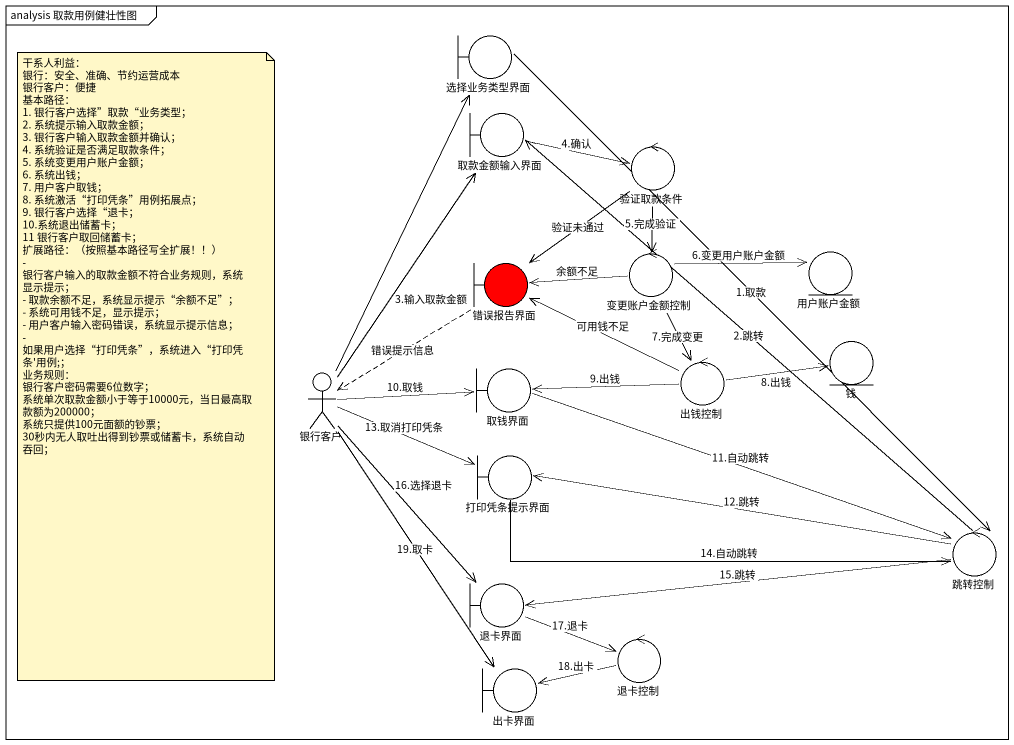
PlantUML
@startuml
mainframe analysis 取款用例健壮性图
boundary 选择业务类型界面
boundary 取款金额输入界面
control 验证取款条件
boundary 错误报告界面 #FF0000
control 变更账户金额控制
entity 用户账户金额
control 出钱控制
entity 钱
actor 银行客户
boundary 取钱界面
boundary 打印凭条提示界面
control 跳转控制
boundary 退卡界面
boundary 出卡界面
control 退卡控制
选择业务类型界面 --> 跳转控制 : 1.取款
取款金额输入界面 -right-> 验证取款条件 : 4.确认
验证取款条件 --> 错误报告界面 : 验证未通过
验证取款条件 --> 变更账户金额控制 : 5.完成验证
错误报告界面 ..> 银行客户 : 错误提示信息
变更账户金额控制 -left-> 错误报告界面 : 余额不足
变更账户金额控制 -right-> 用户账户金额 : 6.变更用户账户金额
变更账户金额控制 --> 出钱控制 : 7.完成变更
出钱控制 -left-> 错误报告界面 : 可用钱不足
出钱控制 -right-> 钱 : 8.出钱
出钱控制 -left-> 取钱界面 : 9.出钱
银行客户 -up-> 选择业务类型界面
银行客户 -up-> 取款金额输入界面 : 3.输入取款金额
银行客户 -right-> 取钱界面 : 10.取钱
银行客户 -right-> 打印凭条提示界面 : 13.取消打印凭条
银行客户 --> 退卡界面 : 16.选择退卡
银行客户 --> 出卡界面 : 19.取卡
取钱界面 -right-> 跳转控制 : 11.自动跳转
打印凭条提示界面 -right-> 跳转控制 : 14.自动跳转
跳转控制 -up-> 取款金额输入界面 : 2.跳转
跳转控制 -left-> 打印凭条提示界面 : 12.跳转
跳转控制 -left-> 退卡界面 : 15.跳转
退卡界面 -right-> 退卡控制 : 17.退卡
退卡控制 -left-> 出卡界面 : 18.出卡
note as N1
  干系人利益：
  银行：安全、准确、节约运营成本
  银行客户：便捷
  基本路径：
  1. 银行客户选择”取款“业务类型；
  2. 系统提示输入取款金额；
  3. 银行客户输入取款金额并确认；
  4. 系统验证是否满足取款条件；
  5. 系统变更用户账户金额；
  6. 系统出钱；
  7. 用户客户取钱；
  8. 系统激活“打印凭条”用例拓展点；
  9. 银行客户选择“退卡；
  10.系统退出储蓄卡；
  11 银行客户取回储蓄卡；
  扩展路径：（按照基本路径写全扩展！！）
  - 银行客户输入的取款金额不符合业务规则，系统显示提示；
  - 取款余额不足，系统显示提示“余额不足”；
  - 系统可用钱不足，显示提示；
  - 用户客户输入密码错误，系统显示提示信息；
  - 如果用户选择“打印凭条”，系统进入“打印凭条'用例;；
  业务规则：
  银行客户密码需要6位数字；
  系统单次取款金额小于等于10000元，当日最高取款额为200000；
  系统只提供100元面额的钞票；
  30秒内无人取吐出得到钞票或储蓄卡，系统自动吞回；
end note
@enduml
